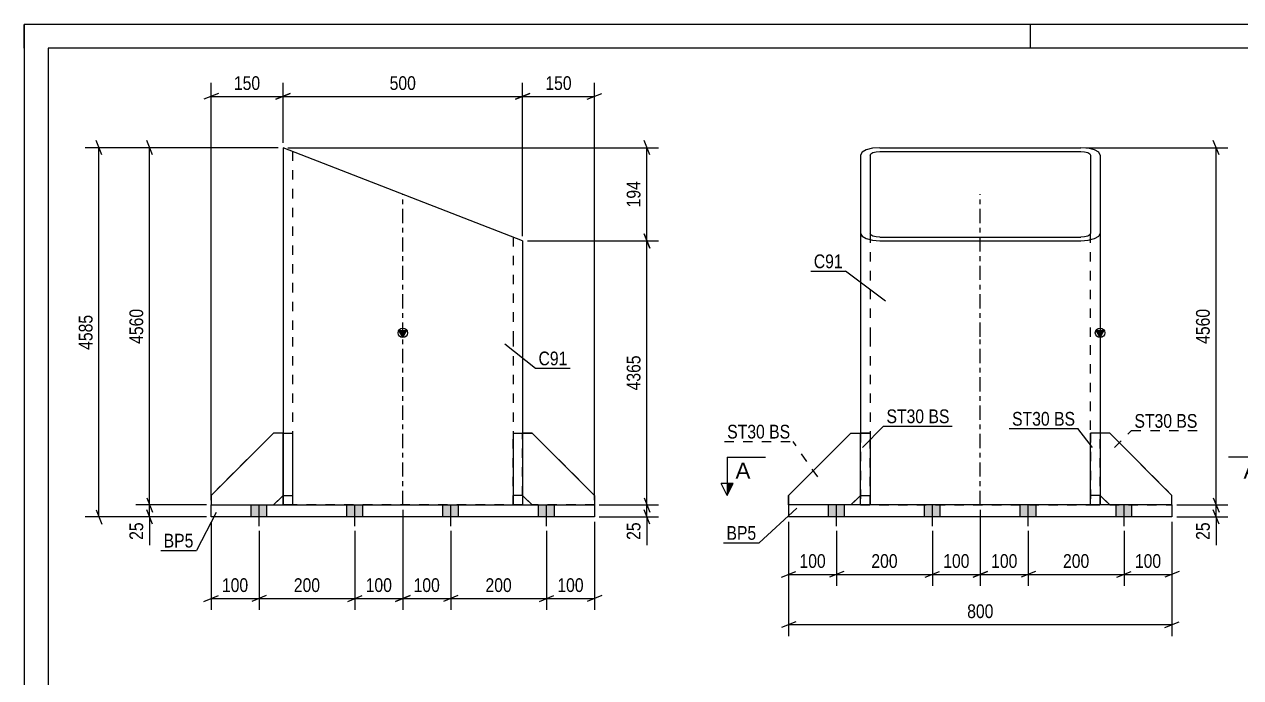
# Model space of a CAD drawing. Header units: millimetres. Extents: x 0 to 420, y 0 to 297.
# Drawn here: x 0 to 253.8, y 160.7 to 297 of the extents above; entities that cross this region are included whole.
import ezdxf

# ---------------------------------------------------------------- set-up
doc = ezdxf.new("R2010")
doc.units = ezdxf.units.MM
doc.linetypes.add('DXK_LINE_DOT2', pattern=[3.9198, 1.9599, -1.9599])
doc.linetypes.add('DXK_LINE_DOT3', pattern=[5.9187, 2.979, -0.9799, 0.9799, -0.9799])
doc.styles.add('Arial', font='ARIAL.TTF', dxfattribs={"height": 0.2})
doc.styles.add('Arial Narrow', font='ARIALN.TTF', dxfattribs={"height": 0.2})

# ---------------------------------------------------------------- blocks, each defined once
blk = doc.blocks.new('Unknown-762326736-1131')
at = {"color": 5, "linetype": 'Continuous'}
for p, q in [((420, 297), (0, 297)), ((0, 297), (0, 0)), ((0, 292), (0, 297)), ((210, 292), (210, 297)), ((415, 292), (5, 292)), ((5, 292), (5, 5))]:
    blk.add_line(p, q, dxfattribs=at)
blk = doc.blocks.new('Part-762326736-1488 - 1457')
at = {"linetype": 'Continuous'}
blk.add_hatch(color=2, dxfattribs=at).paths.add_polyline_path([(224.51, 231.74), (223.71, 233.14), (225.31, 233.14)])
at = {"color": 2, "linetype": 'Continuous'}
for p, q in [((174.82, 270.31), (174.51, 269.71)), ((174.51, 269.71), (174.51, 231.83)), ((175.68, 270.81), (174.82, 270.31)), ((176.98, 271.15), (175.68, 270.81)), ((176.51, 269.71), (176.66, 270.01)), ((176.51, 269.71), (176.51, 253.39)), ((176.66, 270.01), (177.1, 270.26)), ((178.51, 271.27), (176.98, 271.15)), ((177.1, 270.26), (177.75, 270.43)), ((177.75, 270.43), (178.51, 270.49)), ((178.51, 271.27), (220.51, 271.27)), ((178.51, 270.49), (220.51, 270.49)), ((222.04, 271.15), (220.51, 271.27)), ((220.51, 270.49), (221.28, 270.43)), ((221.28, 270.43), (221.93, 270.26)), ((221.93, 270.26), (222.36, 270.01)), ((223.34, 270.81), (222.04, 271.15)), ((222.36, 270.01), (222.51, 269.71)), ((222.51, 269.71), (222.51, 253.39)), ((224.21, 270.31), (223.34, 270.81)), ((224.51, 269.71), (224.21, 270.31)), ((224.51, 269.71), (224.51, 231.83)), ((174.51, 253.39), (174.82, 252.79)), ((174.82, 252.79), (175.68, 252.29)), ((175.68, 252.29), (176.98, 251.95)), ((176.66, 253.09), (176.51, 253.39)), ((177.1, 252.84), (176.66, 253.09)), ((176.98, 251.95), (178.51, 251.83)), ((177.75, 252.67), (177.1, 252.84)), ((178.51, 252.61), (177.75, 252.67)), ((178.51, 252.61), (220.51, 252.61)), ((178.51, 251.83), (220.51, 251.83)), ((221.28, 252.67), (220.51, 252.61)), ((220.51, 251.83), (222.04, 251.95)), ((221.93, 252.84), (221.28, 252.67)), ((222.36, 253.09), (221.93, 252.84)), ((222.04, 251.95), (223.34, 252.29)), ((222.51, 253.39), (222.36, 253.09)), ((223.34, 252.29), (224.21, 252.79)), ((224.21, 252.79), (224.51, 253.39)), ((174.51, 231.73), (174.51, 211.73)), ((224.51, 231.74), (223.71, 233.14)), ((223.71, 233.14), (225.31, 233.14)), ((225.31, 233.14), (224.51, 231.74)), ((224.51, 231.73), (224.51, 211.73))]:
    blk.add_line(p, q, dxfattribs=at)
at = {"color": 7, "linetype": 'DXK_LINE_DOT3'}
for p, q in [((199.51, 231.83), (199.51, 261.55)), ((199.51, 196.73), (199.51, 231.73))]:
    blk.add_line(p, q, dxfattribs=at)
at = {"color": 7, "linetype": 'DXK_LINE_DOT2'}
for p, q in [((176.51, 253.39), (176.51, 231.83)), ((222.51, 231.83), (222.51, 253.39)), ((176.51, 231.73), (176.51, 196.73)), ((222.51, 196.73), (222.51, 231.73)), ((174.51, 211.73), (174.51, 196.73)), ((224.51, 196.73), (224.51, 211.73)), ((174.51, 196.73), (224.51, 196.73))]:
    blk.add_line(p, q, dxfattribs=at)
at = {"color": 2, "linetype": 'Continuous'}
blk.add_circle((224.51, 232.64), 1, dxfattribs=at)
blk = doc.blocks.new('Bolt-762326736-1489 - 1457')
at = {"linetype": 'Continuous'}
for points in [[(167.86, 194.23), (171.16, 194.23), (171.16, 196.73), (167.86, 196.73)], [(167.86, 194.23), (171.16, 194.23), (171.16, 196.73), (167.86, 196.73)], [(167.86, 194.23), (171.16, 194.23), (171.16, 196.73), (167.86, 196.73)], [(167.86, 194.23), (171.16, 194.23), (171.16, 196.73), (167.86, 196.73)], [(187.86, 194.23), (191.16, 194.23), (191.16, 196.73), (187.86, 196.73)], [(187.86, 194.23), (191.16, 194.23), (191.16, 196.73), (187.86, 196.73)], [(207.86, 194.23), (211.16, 194.23), (211.16, 196.73), (207.86, 196.73)], [(207.86, 194.23), (211.16, 194.23), (211.16, 196.73), (207.86, 196.73)], [(227.86, 194.23), (231.16, 194.23), (231.16, 196.73), (227.86, 196.73)], [(227.86, 194.23), (231.16, 194.23), (231.16, 196.73), (227.86, 196.73)], [(227.86, 194.23), (231.16, 194.23), (231.16, 196.73), (227.86, 196.73)], [(227.86, 194.23), (231.16, 194.23), (231.16, 196.73), (227.86, 196.73)]]:
    blk.add_hatch(color=1, dxfattribs=at).paths.add_polyline_path(points)
at = {"color": 1, "linetype": 'Continuous'}
for p, q in [((167.86, 194.23), (167.86, 196.73)), ((167.86, 194.23), (167.86, 196.73)), ((167.86, 194.23), (167.86, 196.73)), ((167.86, 194.23), (167.86, 196.73)), ((169.51, 192.33), (169.51, 196.73)), ((169.51, 192.33), (169.51, 196.73)), ((169.51, 192.33), (169.51, 196.73)), ((169.51, 192.33), (169.51, 196.73)), ((171.16, 194.23), (171.16, 196.73)), ((171.16, 194.23), (171.16, 196.73)), ((171.16, 194.23), (171.16, 196.73)), ((171.16, 194.23), (171.16, 196.73)), ((187.86, 194.23), (187.86, 196.73)), ((187.86, 194.23), (187.86, 196.73)), ((189.51, 192.33), (189.51, 196.73)), ((189.51, 192.33), (189.51, 196.73)), ((191.16, 194.23), (191.16, 196.73)), ((191.16, 194.23), (191.16, 196.73)), ((207.86, 194.23), (207.86, 196.73)), ((207.86, 194.23), (207.86, 196.73)), ((209.51, 192.33), (209.51, 196.73)), ((209.51, 192.33), (209.51, 196.73)), ((211.16, 194.23), (211.16, 196.73)), ((211.16, 194.23), (211.16, 196.73)), ((227.86, 194.23), (227.86, 196.73)), ((227.86, 194.23), (227.86, 196.73)), ((227.86, 194.23), (227.86, 196.73)), ((227.86, 194.23), (227.86, 196.73)), ((229.51, 192.33), (229.51, 196.73)), ((229.51, 192.33), (229.51, 196.73)), ((229.51, 192.33), (229.51, 196.73)), ((229.51, 192.33), (229.51, 196.73)), ((231.16, 194.23), (231.16, 196.73)), ((231.16, 194.23), (231.16, 196.73)), ((231.16, 194.23), (231.16, 196.73)), ((231.16, 194.23), (231.16, 196.73))]:
    blk.add_line(p, q, dxfattribs=at)
blk = doc.blocks.new('Part-762326736-1473 - 1457')
at = {"color": 2, "linetype": 'Continuous'}
for p, q in [((174.51, 196.73), (174.51, 211.73)), ((174.51, 211.73), (176.51, 211.73)), ((176.51, 211.73), (176.51, 196.73)), ((174.51, 198.73), (176.51, 198.73)), ((176.51, 196.73), (174.51, 196.73))]:
    blk.add_line(p, q, dxfattribs=at)
blk = doc.blocks.new('Part-762326736-1478 - 1457')
at = {"color": 2, "linetype": 'Continuous'}
for p, q in [((226.51, 211.73), (224.51, 211.73)), ((226.51, 211.73), (239.51, 198.73)), ((224.51, 198.73), (226.51, 196.73)), ((239.51, 196.73), (239.51, 198.73))]:
    blk.add_line(p, q, dxfattribs=at)
at = {"color": 7, "linetype": 'DXK_LINE_DOT2'}
for p, q in [((224.51, 211.73), (224.51, 198.73)), ((226.51, 196.73), (239.51, 196.73))]:
    blk.add_line(p, q, dxfattribs=at)
blk = doc.blocks.new('Part-762326736-1499 - 1457')
at = {"color": 2, "linetype": 'Continuous'}
for p, q in [((159.51, 198.73), (172.51, 211.73)), ((172.51, 211.73), (174.51, 211.73)), ((159.51, 198.73), (159.51, 196.73)), ((174.51, 198.73), (172.51, 196.73))]:
    blk.add_line(p, q, dxfattribs=at)
at = {"color": 7, "linetype": 'DXK_LINE_DOT2'}
for p, q in [((174.51, 211.73), (174.51, 198.73)), ((172.51, 196.73), (159.51, 196.73))]:
    blk.add_line(p, q, dxfattribs=at)
blk = doc.blocks.new('Part-762326736-1483 - 1457')
at = {"color": 2, "linetype": 'Continuous'}
for p, q in [((222.51, 196.73), (222.51, 211.73)), ((224.51, 211.73), (222.51, 211.73)), ((224.51, 211.73), (224.51, 196.73)), ((224.51, 198.73), (222.51, 198.73)), ((224.51, 196.73), (222.51, 196.73))]:
    blk.add_line(p, q, dxfattribs=at)
blk = doc.blocks.new('Part-762326736-1504 - 1457')
at = {"color": 7, "linetype": 'DXK_LINE_DOT2'}
for p, q in [((222.51, 211.73), (222.51, 196.73)), ((224.51, 211.73), (222.51, 211.73)), ((224.51, 196.73), (224.51, 211.73)), ((224.51, 198.73), (222.51, 198.73)), ((222.51, 196.73), (224.51, 196.73))]:
    blk.add_line(p, q, dxfattribs=at)
blk = doc.blocks.new('Part-762326736-1509 - 1457')
at = {"color": 7, "linetype": 'DXK_LINE_DOT2'}
for p, q in [((226.51, 211.73), (224.51, 211.73)), ((224.51, 211.73), (224.51, 198.73)), ((239.51, 198.73), (226.51, 211.73)), ((224.51, 198.73), (226.51, 196.73)), ((239.51, 196.73), (239.51, 198.73)), ((226.51, 196.73), (239.51, 196.73))]:
    blk.add_line(p, q, dxfattribs=at)
blk = doc.blocks.new('Part-762326736-1514 - 1457')
at = {"color": 7, "linetype": 'DXK_LINE_DOT2'}
for p, q in [((174.51, 211.73), (174.51, 196.73)), ((176.51, 211.73), (174.51, 211.73)), ((176.51, 196.73), (176.51, 211.73)), ((174.51, 198.73), (176.51, 198.73)), ((174.51, 196.73), (176.51, 196.73))]:
    blk.add_line(p, q, dxfattribs=at)
blk = doc.blocks.new('Part-762326736-1519 - 1457')
at = {"color": 7, "linetype": 'DXK_LINE_DOT2'}
for p, q in [((159.51, 198.73), (172.51, 211.73)), ((172.51, 211.73), (174.51, 211.73)), ((174.51, 211.73), (174.51, 198.73)), ((159.51, 196.73), (159.51, 198.73)), ((174.51, 198.73), (172.51, 196.73)), ((172.51, 196.73), (159.51, 196.73))]:
    blk.add_line(p, q, dxfattribs=at)
blk = doc.blocks.new('Part-762326736-1524 - 1457')
at = {"color": 2, "linetype": 'Continuous'}
for p, q in [((239.51, 196.73), (159.51, 196.73)), ((159.51, 196.73), (159.51, 194.23)), ((239.51, 196.73), (239.51, 194.23)), ((239.51, 194.23), (159.51, 194.23))]:
    blk.add_line(p, q, dxfattribs=at)
blk = doc.blocks.new('Part-762326736-1240 - 1220')
at = {"linetype": 'Continuous'}
blk.add_hatch(color=2, dxfattribs=at).paths.add_polyline_path([(78.99, 231.74), (78.19, 233.14), (79.79, 233.14)])
at = {"color": 2, "linetype": 'Continuous'}
for p, q in [((53.99, 271.27), (53.99, 231.83)), ((103.99, 251.83), (53.99, 271.27)), ((103.99, 251.83), (103.99, 231.83)), ((53.99, 231.73), (53.99, 211.73)), ((78.99, 231.74), (78.19, 233.14)), ((78.19, 233.14), (79.79, 233.14)), ((79.79, 233.14), (78.99, 231.74)), ((103.99, 231.73), (103.99, 211.73))]:
    blk.add_line(p, q, dxfattribs=at)
at = {"color": 7, "linetype": 'DXK_LINE_DOT2'}
for p, q in [((55.99, 270.49), (55.99, 231.83)), ((101.99, 252.61), (101.99, 231.83)), ((55.99, 231.73), (55.99, 196.73)), ((101.99, 231.73), (101.99, 196.73)), ((53.99, 211.73), (53.99, 196.73)), ((103.99, 211.73), (103.99, 196.73)), ((103.99, 196.73), (53.99, 196.73))]:
    blk.add_line(p, q, dxfattribs=at)
at = {"color": 7, "linetype": 'DXK_LINE_DOT3'}
for p, q in [((78.99, 231.83), (78.99, 261.55)), ((78.99, 196.73), (78.99, 231.73))]:
    blk.add_line(p, q, dxfattribs=at)
at = {"color": 2, "linetype": 'Continuous'}
blk.add_circle((78.99, 232.64), 1, dxfattribs=at)
blk = doc.blocks.new('Bolt-762326736-1224 - 1220')
at = {"linetype": 'Continuous'}
for points in [[(50.64, 196.73), (47.34, 196.73), (47.34, 194.23), (50.64, 194.23)], [(50.64, 196.73), (47.34, 196.73), (47.34, 194.23), (50.64, 194.23)], [(50.64, 196.73), (47.34, 196.73), (47.34, 194.23), (50.64, 194.23)], [(50.64, 196.73), (47.34, 196.73), (47.34, 194.23), (50.64, 194.23)], [(70.64, 196.73), (67.34, 196.73), (67.34, 194.23), (70.64, 194.23)], [(70.64, 196.73), (67.34, 196.73), (67.34, 194.23), (70.64, 194.23)], [(90.64, 196.73), (87.34, 196.73), (87.34, 194.23), (90.64, 194.23)], [(90.64, 196.73), (87.34, 196.73), (87.34, 194.23), (90.64, 194.23)], [(110.64, 196.73), (107.34, 196.73), (107.34, 194.23), (110.64, 194.23)], [(110.64, 196.73), (107.34, 196.73), (107.34, 194.23), (110.64, 194.23)], [(110.64, 196.73), (107.34, 196.73), (107.34, 194.23), (110.64, 194.23)], [(110.64, 196.73), (107.34, 196.73), (107.34, 194.23), (110.64, 194.23)]]:
    blk.add_hatch(color=1, dxfattribs=at).paths.add_polyline_path(points)
at = {"color": 1, "linetype": 'Continuous'}
for p, q in [((47.34, 194.23), (47.34, 196.73)), ((47.34, 194.23), (47.34, 196.73)), ((47.34, 194.23), (47.34, 196.73)), ((47.34, 194.23), (47.34, 196.73)), ((48.99, 192.33), (48.99, 196.73)), ((48.99, 192.33), (48.99, 196.73)), ((48.99, 192.33), (48.99, 196.73)), ((48.99, 192.33), (48.99, 196.73)), ((50.64, 194.23), (50.64, 196.73)), ((50.64, 194.23), (50.64, 196.73)), ((50.64, 194.23), (50.64, 196.73)), ((50.64, 194.23), (50.64, 196.73)), ((67.34, 194.23), (67.34, 196.73)), ((67.34, 194.23), (67.34, 196.73)), ((68.99, 192.33), (68.99, 196.73)), ((68.99, 192.33), (68.99, 196.73)), ((70.64, 194.23), (70.64, 196.73)), ((70.64, 194.23), (70.64, 196.73)), ((87.34, 194.23), (87.34, 196.73)), ((87.34, 194.23), (87.34, 196.73)), ((88.99, 192.33), (88.99, 196.73)), ((88.99, 192.33), (88.99, 196.73)), ((90.64, 194.23), (90.64, 196.73)), ((90.64, 194.23), (90.64, 196.73)), ((107.34, 194.23), (107.34, 196.73)), ((107.34, 194.23), (107.34, 196.73)), ((107.34, 194.23), (107.34, 196.73)), ((107.34, 194.23), (107.34, 196.73)), ((108.99, 192.33), (108.99, 196.73)), ((108.99, 192.33), (108.99, 196.73)), ((108.99, 192.33), (108.99, 196.73)), ((108.99, 192.33), (108.99, 196.73)), ((110.64, 194.23), (110.64, 196.73)), ((110.64, 194.23), (110.64, 196.73)), ((110.64, 194.23), (110.64, 196.73)), ((110.64, 194.23), (110.64, 196.73))]:
    blk.add_line(p, q, dxfattribs=at)
blk = doc.blocks.new('Part-762326736-1243 - 1220')
at = {"color": 2, "linetype": 'Continuous'}
for p, q in [((105.99, 211.73), (103.99, 211.73)), ((118.99, 198.73), (105.99, 211.73)), ((105.99, 196.73), (103.99, 198.73)), ((118.99, 198.73), (118.99, 196.73))]:
    blk.add_line(p, q, dxfattribs=at)
at = {"color": 7, "linetype": 'DXK_LINE_DOT2'}
for p, q in [((103.99, 198.73), (103.99, 211.73)), ((118.99, 196.73), (105.99, 196.73))]:
    blk.add_line(p, q, dxfattribs=at)
blk = doc.blocks.new('Part-762326736-1241 - 1220')
at = {"color": 7, "linetype": 'DXK_LINE_DOT2'}
for p, q in [((103.99, 198.73), (103.99, 211.73)), ((103.99, 211.73), (105.99, 211.73)), ((105.99, 211.73), (118.99, 198.73)), ((105.99, 196.73), (103.99, 198.73)), ((118.99, 198.73), (118.99, 196.73)), ((118.99, 196.73), (105.99, 196.73))]:
    blk.add_line(p, q, dxfattribs=at)
blk = doc.blocks.new('Part-762326736-1242 - 1220')
at = {"color": 7, "linetype": 'DXK_LINE_DOT2'}
for p, q in [((101.99, 196.73), (101.99, 211.73)), ((101.99, 211.73), (103.99, 211.73)), ((103.99, 211.73), (103.99, 196.73)), ((103.99, 198.73), (101.99, 198.73)), ((103.99, 196.73), (101.99, 196.73))]:
    blk.add_line(p, q, dxfattribs=at)
blk = doc.blocks.new('Part-762326736-1244 - 1220')
at = {"color": 2, "linetype": 'Continuous'}
for p, q in [((101.99, 211.73), (101.99, 196.73)), ((101.99, 211.73), (103.99, 211.73)), ((103.99, 211.73), (103.99, 196.73)), ((103.99, 198.73), (101.99, 198.73)), ((101.99, 196.73), (103.99, 196.73))]:
    blk.add_line(p, q, dxfattribs=at)
blk = doc.blocks.new('Part-762326736-1245 - 1220')
at = {"color": 7, "linetype": 'DXK_LINE_DOT2'}
for p, q in [((51.99, 211.73), (38.99, 198.73)), ((53.99, 211.73), (51.99, 211.73)), ((53.99, 198.73), (53.99, 211.73)), ((38.99, 198.73), (38.99, 196.73)), ((51.99, 196.73), (53.99, 198.73)), ((38.99, 196.73), (51.99, 196.73))]:
    blk.add_line(p, q, dxfattribs=at)
blk = doc.blocks.new('Part-762326736-1246 - 1220')
at = {"color": 7, "linetype": 'DXK_LINE_DOT2'}
for p, q in [((53.99, 196.73), (53.99, 211.73)), ((53.99, 211.73), (55.99, 211.73)), ((55.99, 211.73), (55.99, 196.73)), ((53.99, 198.73), (55.99, 198.73)), ((55.99, 196.73), (53.99, 196.73))]:
    blk.add_line(p, q, dxfattribs=at)
blk = doc.blocks.new('Part-762326736-1247 - 1220')
at = {"color": 2, "linetype": 'Continuous'}
for p, q in [((51.99, 211.73), (38.99, 198.73)), ((53.99, 211.73), (51.99, 211.73)), ((38.99, 198.73), (38.99, 196.73)), ((51.99, 196.73), (53.99, 198.73))]:
    blk.add_line(p, q, dxfattribs=at)
at = {"color": 7, "linetype": 'DXK_LINE_DOT2'}
for p, q in [((53.99, 211.73), (53.99, 198.73)), ((38.99, 196.73), (51.99, 196.73))]:
    blk.add_line(p, q, dxfattribs=at)
blk = doc.blocks.new('Part-762326736-1248 - 1220')
at = {"color": 2, "linetype": 'Continuous'}
for p, q in [((53.99, 211.73), (53.99, 196.73)), ((53.99, 211.73), (55.99, 211.73)), ((55.99, 211.73), (55.99, 196.73)), ((53.99, 198.73), (55.99, 198.73)), ((53.99, 196.73), (55.99, 196.73))]:
    blk.add_line(p, q, dxfattribs=at)
blk = doc.blocks.new('Part-762326736-1263 - 1220')
at = {"color": 2, "linetype": 'Continuous'}
for p, q in [((38.99, 194.23), (38.99, 196.73)), ((38.99, 196.73), (118.99, 196.73)), ((118.99, 196.73), (118.99, 194.23)), ((118.99, 194.23), (38.99, 194.23))]:
    blk.add_line(p, q, dxfattribs=at)
blk = doc.blocks.new('StraightDimension-762326736-1565 - 1457')
at = {"color": 7, "linetype": 'Continuous'}
for p, q in [((209.51, 191.33), (209.51, 179.86)), ((229.51, 191.33), (229.51, 179.86)), ((211.01, 182.86), (208.01, 181.66)), ((228.01, 181.66), (231.01, 182.86)), ((209.51, 182.26), (229.51, 182.26))]:
    blk.add_line(p, q, dxfattribs=at)
at = {"color": 0}
blk.add_wipeout([(222.85, 183.01), (222.85, 187.21), (216.17, 187.21), (216.17, 183.01)], dxfattribs=at)
at = {"color": 3, "style": 'Arial Narrow'}
blk.add_text('200', height=2.863, dxfattribs=at).set_placement((216.77, 183.61))
blk = doc.blocks.new('StraightDimension-762326736-1533 - 1457')
at = {"color": 7, "linetype": 'Continuous'}
for p, q in [((249.34, 269.77), (248.14, 272.77)), ((221.51, 271.27), (251.14, 271.27)), ((248.74, 196.73), (248.74, 271.27)), ((248.14, 198.23), (249.34, 195.23)), ((240.51, 196.73), (251.14, 196.73))]:
    blk.add_line(p, q, dxfattribs=at)
at = {"color": 0}
blk.add_wipeout([(247.99, 238.26), (243.79, 238.26), (243.79, 229.74), (247.99, 229.74)], dxfattribs=at)
at = {"color": 3, "style": 'Arial Narrow'}
blk.add_text('4560', height=2.863, rotation=90.0002, dxfattribs=at).set_placement((247.39, 230.34))
blk = doc.blocks.new('StraightDimension-762326736-1606 - 1457')
at = {"color": 7, "linetype": 'Continuous'}
for p, q in [((169.51, 191.33), (169.51, 179.86)), ((189.51, 191.33), (189.51, 179.86)), ((171.01, 182.86), (168.01, 181.66)), ((188.01, 181.66), (191.01, 182.86)), ((169.51, 182.26), (189.51, 182.26))]:
    blk.add_line(p, q, dxfattribs=at)
at = {"color": 0}
blk.add_wipeout([(182.85, 183.01), (182.85, 187.21), (176.17, 187.21), (176.17, 183.01)], dxfattribs=at)
at = {"color": 3, "style": 'Arial Narrow'}
blk.add_text('200', height=2.863, dxfattribs=at).set_placement((176.77, 183.61))
blk = doc.blocks.new('StraightDimension-762326736-1542 - 1457')
at = {"color": 7, "linetype": 'Continuous'}
for p, q in [((248.14, 198.23), (249.34, 195.23)), ((240.51, 196.73), (251.14, 196.73)), ((249.34, 192.73), (248.14, 195.73)), ((248.74, 194.23), (248.74, 196.73)), ((240.51, 194.23), (251.14, 194.23))]:
    blk.add_line(p, q, dxfattribs=at)
at = {"color": 0}
blk.add_wipeout([(247.99, 193.71), (243.79, 193.71), (243.79, 188.85), (247.99, 188.85)], dxfattribs=at)
at = {"color": 7, "linetype": 'Continuous'}
blk.add_line((248.74, 194.23), (248.74, 188.33), dxfattribs=at)
blk.add_line((248.74, 194.23), (248.74, 188.33), dxfattribs=at)
at = {"color": 3, "style": 'Arial Narrow'}
blk.add_text('25', height=2.863, rotation=90.0002, dxfattribs=at).set_placement((247.39, 189.45))
blk = doc.blocks.new('StraightDimension-762326736-1552 - 1457')
at = {"color": 7, "linetype": 'Continuous'}
for p, q in [((239.51, 193.23), (239.51, 179.86)), ((229.51, 191.33), (229.51, 179.86)), ((228.01, 181.66), (231.01, 182.86)), ((241.01, 182.86), (238.01, 181.66)), ((229.51, 182.26), (239.51, 182.26))]:
    blk.add_line(p, q, dxfattribs=at)
at = {"color": 0}
blk.add_wipeout([(237.85, 183.01), (237.85, 187.21), (231.17, 187.21), (231.17, 183.01)], dxfattribs=at)
at = {"color": 3, "style": 'Arial Narrow'}
blk.add_text('100', height=2.863, dxfattribs=at).set_placement((231.77, 183.61))
blk = doc.blocks.new('StraightDimension-762326736-1572 - 1457')
at = {"color": 7, "linetype": 'Continuous'}
for p, q in [((199.51, 195.73), (199.51, 179.86)), ((209.51, 191.33), (209.51, 179.86)), ((198.01, 181.66), (201.01, 182.86)), ((211.01, 182.86), (208.01, 181.66)), ((199.51, 182.26), (209.51, 182.26))]:
    blk.add_line(p, q, dxfattribs=at)
at = {"color": 0}
blk.add_wipeout([(207.85, 183.01), (207.85, 187.21), (201.17, 187.21), (201.17, 183.01)], dxfattribs=at)
at = {"color": 3, "style": 'Arial Narrow'}
blk.add_text('100', height=2.863, dxfattribs=at).set_placement((201.77, 183.61))
blk = doc.blocks.new('StraightDimension-762326736-1589 - 1457')
at = {"color": 7, "linetype": 'Continuous'}
for p, q in [((199.51, 195.73), (199.51, 179.86)), ((189.51, 191.33), (189.51, 179.86)), ((188.01, 181.66), (191.01, 182.86)), ((201.01, 182.86), (198.01, 181.66)), ((189.51, 182.26), (199.51, 182.26))]:
    blk.add_line(p, q, dxfattribs=at)
at = {"color": 0}
blk.add_wipeout([(197.85, 183.01), (197.85, 187.21), (191.17, 187.21), (191.17, 183.01)], dxfattribs=at)
at = {"color": 3, "style": 'Arial Narrow'}
blk.add_text('100', height=2.863, dxfattribs=at).set_placement((191.77, 183.61))
blk = doc.blocks.new('StraightDimension-762326736-1613 - 1457')
at = {"color": 7, "linetype": 'Continuous'}
for p, q in [((159.51, 193.23), (159.51, 179.86)), ((169.51, 191.33), (169.51, 179.86)), ((158.01, 181.66), (161.01, 182.86)), ((171.01, 182.86), (168.01, 181.66)), ((159.51, 182.26), (169.51, 182.26))]:
    blk.add_line(p, q, dxfattribs=at)
at = {"color": 0}
blk.add_wipeout([(167.85, 183.01), (167.85, 187.21), (161.17, 187.21), (161.17, 183.01)], dxfattribs=at)
at = {"color": 3, "style": 'Arial Narrow'}
blk.add_text('100', height=2.863, dxfattribs=at).set_placement((161.77, 183.61))
blk = doc.blocks.new('StraightDimension-762326736-1627 - 1457')
at = {"color": 7, "linetype": 'Continuous'}
for p, q in [((159.51, 193.23), (159.51, 169.39)), ((239.51, 193.23), (239.51, 169.39)), ((161.01, 172.39), (158.01, 171.19)), ((159.51, 171.79), (239.51, 171.79)), ((238.01, 171.19), (241.01, 172.39))]:
    blk.add_line(p, q, dxfattribs=at)
at = {"color": 0}
blk.add_wipeout([(202.85, 172.54), (202.85, 176.74), (196.17, 176.74), (196.17, 172.54)], dxfattribs=at)
at = {"color": 3, "style": 'Arial Narrow'}
blk.add_text('800', height=2.863, dxfattribs=at).set_placement((196.77, 173.14))
blk = doc.blocks.new('StraightDimension-762326736-1303 - 1220')
at = {"color": 7, "linetype": 'Continuous'}
for p, q in [((48.99, 191.33), (48.99, 174.83)), ((68.99, 191.33), (68.99, 174.83)), ((50.49, 177.83), (47.49, 176.63)), ((67.49, 176.63), (70.49, 177.83)), ((48.99, 177.23), (68.99, 177.23))]:
    blk.add_line(p, q, dxfattribs=at)
at = {"color": 0}
blk.add_wipeout([(62.33, 177.98), (62.33, 182.18), (55.64, 182.18), (55.64, 177.98)], dxfattribs=at)
at = {"color": 3, "style": 'Arial Narrow'}
blk.add_text('200', height=2.863, dxfattribs=at).set_placement((56.24, 178.58))
blk = doc.blocks.new('StraightDimension-762326736-1435 - 1220')
at = {"color": 7, "linetype": 'Continuous'}
for p, q in [((38.99, 197.73), (38.99, 284.81)), ((53.99, 272.27), (53.99, 284.81)), ((40.49, 282.56), (37.49, 281.36)), ((38.99, 281.96), (53.99, 281.96)), ((52.49, 281.36), (55.49, 282.56))]:
    blk.add_line(p, q, dxfattribs=at)
at = {"color": 0}
blk.add_wipeout([(49.83, 282.71), (49.83, 286.91), (43.14, 286.91), (43.14, 282.71)], dxfattribs=at)
at = {"color": 3, "style": 'Arial Narrow'}
blk.add_text('150', height=2.863, dxfattribs=at).set_placement((43.74, 283.31))
blk = doc.blocks.new('StraightDimension-762326736-1445 - 1220')
at = {"color": 7, "linetype": 'Continuous'}
for p, q in [((16.18, 269.77), (14.98, 272.77)), ((52.99, 271.27), (12.73, 271.27)), ((15.58, 194.23), (15.58, 271.27)), ((14.98, 195.73), (16.18, 192.73)), ((37.99, 194.23), (12.73, 194.23))]:
    blk.add_line(p, q, dxfattribs=at)
at = {"color": 0}
blk.add_wipeout([(14.83, 237.01), (10.63, 237.01), (10.63, 228.49), (14.83, 228.49)], dxfattribs=at)
at = {"color": 3, "style": 'Arial Narrow'}
blk.add_text('4585', height=2.863, rotation=90.0002, dxfattribs=at).set_placement((14.23, 229.09))
blk = doc.blocks.new('StraightDimension-762326736-1266 - 1220')
at = {"color": 7, "linetype": 'Continuous'}
for p, q in [((26.75, 269.77), (25.55, 272.77)), ((52.99, 271.27), (23.3, 271.27)), ((26.15, 196.73), (26.15, 271.27)), ((25.55, 198.23), (26.75, 195.23)), ((37.99, 196.73), (23.3, 196.73))]:
    blk.add_line(p, q, dxfattribs=at)
at = {"color": 0}
blk.add_wipeout([(25.4, 238.26), (21.2, 238.26), (21.2, 229.74), (25.4, 229.74)], dxfattribs=at)
at = {"color": 3, "style": 'Arial Narrow'}
blk.add_text('4560', height=2.863, rotation=90.0002, dxfattribs=at).set_placement((24.8, 230.34))
blk = doc.blocks.new('StraightDimension-762326736-1278 - 1220')
at = {"color": 7, "linetype": 'Continuous'}
for p, q in [((25.55, 198.23), (26.75, 195.23)), ((37.99, 196.73), (23.3, 196.73)), ((26.75, 192.73), (25.55, 195.73)), ((26.15, 194.23), (26.15, 196.73)), ((37.99, 194.23), (23.3, 194.23))]:
    blk.add_line(p, q, dxfattribs=at)
at = {"color": 0}
blk.add_wipeout([(25.4, 193.71), (21.2, 193.71), (21.2, 188.85), (25.4, 188.85)], dxfattribs=at)
at = {"color": 7, "linetype": 'Continuous'}
blk.add_line((26.15, 194.23), (26.15, 188.33), dxfattribs=at)
blk.add_line((26.15, 194.23), (26.15, 188.33), dxfattribs=at)
at = {"color": 3, "style": 'Arial Narrow'}
blk.add_text('25', height=2.863, rotation=90.0002, dxfattribs=at).set_placement((24.8, 189.45))
blk = doc.blocks.new('StraightDimension-762326736-1418 - 1220')
at = {"color": 7, "linetype": 'Continuous'}
for p, q in [((53.99, 272.27), (53.99, 284.81)), ((103.99, 252.83), (103.99, 284.81)), ((55.49, 282.56), (52.49, 281.36)), ((53.99, 281.96), (103.99, 281.96)), ((102.49, 281.36), (105.49, 282.56))]:
    blk.add_line(p, q, dxfattribs=at)
at = {"color": 0}
blk.add_wipeout([(82.33, 282.71), (82.33, 286.91), (75.64, 286.91), (75.64, 282.71)], dxfattribs=at)
at = {"color": 3, "style": 'Arial Narrow'}
blk.add_text('500', height=2.863, dxfattribs=at).set_placement((76.24, 283.31))
blk = doc.blocks.new('StraightDimension-762326736-1290 - 1220')
at = {"color": 7, "linetype": 'Continuous'}
for p, q in [((38.99, 193.23), (38.99, 174.83)), ((48.99, 191.33), (48.99, 174.83)), ((37.49, 176.63), (40.49, 177.83)), ((50.49, 177.83), (47.49, 176.63)), ((38.99, 177.23), (48.99, 177.23))]:
    blk.add_line(p, q, dxfattribs=at)
at = {"color": 0}
blk.add_wipeout([(47.33, 177.98), (47.33, 182.18), (40.64, 182.18), (40.64, 177.98)], dxfattribs=at)
at = {"color": 3, "style": 'Arial Narrow'}
blk.add_text('100', height=2.863, dxfattribs=at).set_placement((41.24, 178.58))
blk = doc.blocks.new('StraightDimension-762326736-1310 - 1220')
at = {"color": 7, "linetype": 'Continuous'}
for p, q in [((78.99, 195.73), (78.99, 174.83)), ((68.99, 191.33), (68.99, 174.83)), ((67.49, 176.63), (70.49, 177.83)), ((80.49, 177.83), (77.49, 176.63)), ((68.99, 177.23), (78.99, 177.23))]:
    blk.add_line(p, q, dxfattribs=at)
at = {"color": 0}
blk.add_wipeout([(77.33, 177.98), (77.33, 182.18), (70.64, 182.18), (70.64, 177.98)], dxfattribs=at)
at = {"color": 3, "style": 'Arial Narrow'}
blk.add_text('100', height=2.863, dxfattribs=at).set_placement((71.24, 178.58))
blk = doc.blocks.new('StraightDimension-762326736-1321 - 1220')
at = {"color": 7, "linetype": 'Continuous'}
for p, q in [((78.99, 195.73), (78.99, 174.83)), ((88.99, 191.33), (88.99, 174.83)), ((77.49, 176.63), (80.49, 177.83)), ((90.49, 177.83), (87.49, 176.63)), ((78.99, 177.23), (88.99, 177.23))]:
    blk.add_line(p, q, dxfattribs=at)
at = {"color": 0}
blk.add_wipeout([(87.33, 177.98), (87.33, 182.18), (80.64, 182.18), (80.64, 177.98)], dxfattribs=at)
at = {"color": 3, "style": 'Arial Narrow'}
blk.add_text('100', height=2.863, dxfattribs=at).set_placement((81.24, 178.58))
blk = doc.blocks.new('StraightDimension-762326736-1332 - 1220')
at = {"color": 7, "linetype": 'Continuous'}
for p, q in [((118.99, 193.23), (118.99, 174.83)), ((108.99, 191.33), (108.99, 174.83)), ((107.49, 176.63), (110.49, 177.83)), ((120.49, 177.83), (117.49, 176.63)), ((108.99, 177.23), (118.99, 177.23))]:
    blk.add_line(p, q, dxfattribs=at)
at = {"color": 0}
blk.add_wipeout([(117.33, 177.98), (117.33, 182.18), (110.64, 182.18), (110.64, 177.98)], dxfattribs=at)
at = {"color": 3, "style": 'Arial Narrow'}
blk.add_text('100', height=2.863, dxfattribs=at).set_placement((111.24, 178.58))
blk = doc.blocks.new('StraightDimension-762326736-1345 - 1220')
at = {"color": 7, "linetype": 'Continuous'}
for p, q in [((88.99, 191.33), (88.99, 174.83)), ((108.99, 191.33), (108.99, 174.83)), ((90.49, 177.83), (87.49, 176.63)), ((107.49, 176.63), (110.49, 177.83)), ((88.99, 177.23), (108.99, 177.23))]:
    blk.add_line(p, q, dxfattribs=at)
at = {"color": 0}
blk.add_wipeout([(102.33, 177.98), (102.33, 182.18), (95.64, 182.18), (95.64, 177.98)], dxfattribs=at)
at = {"color": 3, "style": 'Arial Narrow'}
blk.add_text('200', height=2.863, dxfattribs=at).set_placement((96.24, 178.58))
blk = doc.blocks.new('StraightDimension-762326736-1353 - 1220')
at = {"color": 7, "linetype": 'Continuous'}
for p, q in [((104.99, 251.83), (132.33, 251.83)), ((130.53, 250.33), (129.33, 253.33)), ((129.93, 196.73), (129.93, 251.83)), ((129.33, 198.23), (130.53, 195.23)), ((119.99, 196.73), (132.33, 196.73))]:
    blk.add_line(p, q, dxfattribs=at)
at = {"color": 0}
blk.add_wipeout([(129.18, 228.54), (124.98, 228.54), (124.98, 220.03), (129.18, 220.03)], dxfattribs=at)
at = {"color": 3, "style": 'Arial Narrow'}
blk.add_text('4365', height=2.863, rotation=90.0002, dxfattribs=at).set_placement((128.58, 220.63))
blk = doc.blocks.new('StraightDimension-762326736-1375 - 1220')
at = {"color": 7, "linetype": 'Continuous'}
for p, q in [((129.33, 198.23), (130.53, 195.23)), ((119.99, 196.73), (132.33, 196.73)), ((130.53, 192.73), (129.33, 195.73)), ((129.93, 194.23), (129.93, 196.73)), ((119.99, 194.23), (132.33, 194.23))]:
    blk.add_line(p, q, dxfattribs=at)
at = {"color": 0}
blk.add_wipeout([(129.18, 193.71), (124.98, 193.71), (124.98, 188.85), (129.18, 188.85)], dxfattribs=at)
at = {"color": 7, "linetype": 'Continuous'}
blk.add_line((129.93, 194.23), (129.93, 188.33), dxfattribs=at)
blk.add_line((129.93, 194.23), (129.93, 188.33), dxfattribs=at)
at = {"color": 3, "style": 'Arial Narrow'}
blk.add_text('25', height=2.863, rotation=90.0002, dxfattribs=at).set_placement((128.58, 189.45))
blk = doc.blocks.new('StraightDimension-762326736-1384 - 1220')
at = {"color": 7, "linetype": 'Continuous'}
for p, q in [((130.53, 269.77), (129.33, 272.77)), ((54.99, 271.27), (132.33, 271.27)), ((129.93, 251.83), (129.93, 271.27)), ((104.99, 251.83), (132.33, 251.83)), ((129.33, 253.33), (130.53, 250.33))]:
    blk.add_line(p, q, dxfattribs=at)
at = {"color": 0}
blk.add_wipeout([(129.18, 264.89), (124.98, 264.89), (124.98, 258.21), (129.18, 258.21)], dxfattribs=at)
at = {"color": 3, "style": 'Arial Narrow'}
blk.add_text('194', height=2.863, rotation=90.0002, dxfattribs=at).set_placement((128.58, 258.81))
blk = doc.blocks.new('StraightDimension-762326736-1402 - 1220')
at = {"color": 7, "linetype": 'Continuous'}
for p, q in [((103.99, 252.83), (103.99, 284.81)), ((118.99, 197.73), (118.99, 284.81)), ((105.49, 282.56), (102.49, 281.36)), ((103.99, 281.96), (118.99, 281.96)), ((117.49, 281.36), (120.49, 282.56))]:
    blk.add_line(p, q, dxfattribs=at)
at = {"color": 0}
blk.add_wipeout([(114.83, 282.71), (114.83, 286.91), (108.14, 286.91), (108.14, 282.71)], dxfattribs=at)
at = {"color": 3, "style": 'Arial Narrow'}
blk.add_text('150', height=2.863, dxfattribs=at).set_placement((108.74, 283.31))
blk = doc.blocks.new('Mark-762326736-1520 - 1457')
at = {"color": 0}
blk.add_wipeout([(152.74, 189.47), (152.74, 192.47), (146.53, 192.47), (146.53, 189.47)], dxfattribs=at)
blk.add_wipeout([(152.74, 189.47), (152.74, 192.47), (146.53, 192.47), (146.53, 189.47)], dxfattribs=at)
at = {"color": 30, "linetype": 'Continuous'}
for p in [(161.25, 196.09), (145.93, 188.87)]:
    blk.add_line(p, (153.34, 188.87), dxfattribs=at)
at = {"color": 3, "style": 'Arial Narrow'}
blk.add_text('BP5', height=2.863, dxfattribs=at).set_placement((146.53, 189.47))
blk = doc.blocks.new('SectionMark-762326736-1686 - 1457')
at = {"color": 6, "linetype": 'Continuous'}
for p, q in [((146.67, 206.73), (146.67, 198.73)), ((259.31, 206.73), (259.31, 198.73)), ((146.67, 198.73), (145.42, 201.23)), ((260.56, 201.23), (259.31, 198.73))]:
    blk.add_line(p, q, dxfattribs=at)
at = {"color": 0, "linetype": 'Continuous'}
for points in [[(151.53, 202.23), (151.53, 205.73), (148.42, 205.73), (148.42, 202.23)], [(257.56, 202.23), (257.56, 205.73), (254.45, 205.73), (254.45, 202.23)]]:
    blk.add_wipeout(points, dxfattribs=at)
at = {"linetype": 'Continuous'}
for points in [[(146.67, 201.23), (147.92, 201.23), (146.67, 198.73)], [(258.06, 201.23), (259.31, 201.23), (259.31, 198.73)]]:
    blk.add_hatch(color=6, dxfattribs=at).paths.add_polyline_path(points)
at = {"color": 6, "linetype": 'Continuous'}
for p, q in [((146.67, 206.73), (154.67, 206.73)), ((259.31, 206.73), (251.31, 206.73)), ((147.92, 201.23), (145.42, 201.23)), ((146.67, 198.73), (147.92, 201.23)), ((258.06, 201.23), (260.56, 201.23)), ((259.31, 198.73), (258.06, 201.23))]:
    blk.add_line(p, q, dxfattribs=at)
at = {"color": 3, "linetype": 'Continuous', "style": 'Arial'}
for p in [(148.42, 202.23), (254.45, 202.23)]:
    blk.add_text('A', height=3.34, dxfattribs=at).set_placement(p)
blk = doc.blocks.new('Mark-762326736-1484 - 1457')
at = {"color": 0}
blk.add_wipeout([(170.79, 246.13), (170.79, 249.13), (164.76, 249.13), (164.76, 246.13)], dxfattribs=at)
blk.add_wipeout([(170.79, 246.13), (170.79, 249.13), (164.76, 249.13), (164.76, 246.13)], dxfattribs=at)
at = {"color": 30, "linetype": 'Continuous'}
for p in [(164.16, 245.53), (179.7, 239.24)]:
    blk.add_line(p, (171.39, 245.53), dxfattribs=at)
at = {"color": 3, "style": 'Arial Narrow'}
blk.add_text('C91', height=2.863, dxfattribs=at).set_placement((164.76, 246.13))
blk = doc.blocks.new('MarkSet-762326736-1704 - 1457')
at = {"color": 0}
blk.add_wipeout([(154.54, 210.6), (154.54, 213.6), (146.69, 213.6), (146.69, 210.6)], dxfattribs=at)
blk.add_wipeout([(154.54, 210.6), (154.54, 213.6), (146.69, 213.6), (146.69, 210.6)], dxfattribs=at)
blk.add_wipeout([(159.82, 210.6), (159.82, 213.6), (155.44, 213.6), (155.44, 210.6)], dxfattribs=at)
blk.add_wipeout([(159.82, 210.6), (159.82, 213.6), (155.44, 213.6), (155.44, 210.6)], dxfattribs=at)
at = {"color": 30, "linetype": 'DXK_LINE_DOT2'}
for p in [(146.09, 210), (165.57, 202.61)]:
    blk.add_line(p, (160.42, 210), dxfattribs=at)
at = {"color": 3, "style": 'Arial Narrow'}
for s, p in [('ST30', (146.69, 210.6)), ('BS', (155.44, 210.6))]:
    blk.add_text(s, height=2.863, dxfattribs=at).set_placement(p)
blk = doc.blocks.new('MarkSet-762326736-1710 - 1457')
at = {"color": 0}
blk.add_wipeout([(187.79, 213.8), (187.79, 216.8), (179.93, 216.8), (179.93, 213.8)], dxfattribs=at)
blk.add_wipeout([(187.79, 213.8), (187.79, 216.8), (179.93, 216.8), (179.93, 213.8)], dxfattribs=at)
at = {"color": 30, "linetype": 'Continuous'}
blk.add_line((174.94, 208.7), (179.33, 213.2), dxfattribs=at)
at = {"color": 0}
blk.add_wipeout([(193.07, 213.8), (193.07, 216.8), (188.69, 216.8), (188.69, 213.8)], dxfattribs=at)
blk.add_wipeout([(193.07, 213.8), (193.07, 216.8), (188.69, 216.8), (188.69, 213.8)], dxfattribs=at)
at = {"color": 30, "linetype": 'Continuous'}
blk.add_line((179.33, 213.2), (193.67, 213.2), dxfattribs=at)
at = {"color": 3, "style": 'Arial Narrow'}
for s, p in [('ST30', (179.93, 213.8)), ('BS', (188.69, 213.8))]:
    blk.add_text(s, height=2.863, dxfattribs=at).set_placement(p)
blk = doc.blocks.new('MarkSet-762326736-1716 - 1457')
at = {"color": 0}
blk.add_wipeout([(214, 213.28), (214, 216.28), (206.14, 216.28), (206.14, 213.28)], dxfattribs=at)
blk.add_wipeout([(214, 213.28), (214, 216.28), (206.14, 216.28), (206.14, 213.28)], dxfattribs=at)
blk.add_wipeout([(219.28, 213.28), (219.28, 216.28), (214.9, 216.28), (214.9, 213.28)], dxfattribs=at)
blk.add_wipeout([(219.28, 213.28), (219.28, 216.28), (214.9, 216.28), (214.9, 213.28)], dxfattribs=at)
at = {"color": 30, "linetype": 'Continuous'}
for p in [(205.54, 212.68), (222.94, 208.7)]:
    blk.add_line(p, (219.88, 212.68), dxfattribs=at)
at = {"color": 3, "style": 'Arial Narrow'}
for s, p in [('ST30', (206.14, 213.28)), ('BS', (214.9, 213.28))]:
    blk.add_text(s, height=2.863, dxfattribs=at).set_placement(p)
blk = doc.blocks.new('MarkSet-762326736-1722 - 1457')
at = {"color": 0}
blk.add_wipeout([(239.53, 212.84), (239.53, 215.84), (231.68, 215.84), (231.68, 212.84)], dxfattribs=at)
blk.add_wipeout([(239.53, 212.84), (239.53, 215.84), (231.68, 215.84), (231.68, 212.84)], dxfattribs=at)
at = {"color": 30, "linetype": 'DXK_LINE_DOT2'}
blk.add_line((227.54, 208.7), (231.08, 212.24), dxfattribs=at)
at = {"color": 0}
blk.add_wipeout([(244.81, 212.84), (244.81, 215.84), (240.43, 215.84), (240.43, 212.84)], dxfattribs=at)
blk.add_wipeout([(244.81, 212.84), (244.81, 215.84), (240.43, 215.84), (240.43, 212.84)], dxfattribs=at)
at = {"color": 30, "linetype": 'DXK_LINE_DOT2'}
blk.add_line((231.08, 212.24), (245.41, 212.24), dxfattribs=at)
at = {"color": 3, "style": 'Arial Narrow'}
for s, p in [('ST30', (231.68, 212.84)), ('BS', (240.43, 212.84))]:
    blk.add_text(s, height=2.863, dxfattribs=at).set_placement(p)
blk = doc.blocks.new('Mark-762326736-1235 - 1220')
at = {"color": 0}
blk.add_wipeout([(113.34, 225.87), (113.34, 228.87), (107.31, 228.87), (107.31, 225.87)], dxfattribs=at)
blk.add_wipeout([(113.34, 225.87), (113.34, 228.87), (107.31, 228.87), (107.31, 225.87)], dxfattribs=at)
at = {"color": 30, "linetype": 'Continuous'}
for p, q in [((100.29, 230.37), (106.71, 225.27)), ((106.71, 225.27), (113.94, 225.27))]:
    blk.add_line(p, q, dxfattribs=at)
at = {"color": 3, "style": 'Arial Narrow'}
blk.add_text('C91', height=2.863, dxfattribs=at).set_placement((107.31, 225.87))
blk = doc.blocks.new('Mark-762326736-1259 - 1220')
at = {"color": 0}
blk.add_wipeout([(35.3, 187.86), (35.3, 190.86), (29.08, 190.86), (29.08, 187.86)], dxfattribs=at)
blk.add_wipeout([(35.3, 187.86), (35.3, 190.86), (29.08, 190.86), (29.08, 187.86)], dxfattribs=at)
at = {"color": 30, "linetype": 'Continuous'}
for p in [(40.06, 195.14), (28.48, 187.26)]:
    blk.add_line(p, (35.9, 187.26), dxfattribs=at)
at = {"color": 3, "style": 'Arial Narrow'}
blk.add_text('BP5', height=2.863, dxfattribs=at).set_placement((29.08, 187.86))

msp = doc.modelspace()

# ---------------------------------------------------------------- block references
for name in ['Unknown-762326736-1131', 'Part-762326736-1240 - 1220', 'Part-762326736-1488 - 1457', 'Part-762326736-1245 - 1220', 'Part-762326736-1247 - 1220', 'Part-762326736-1246 - 1220', 'Part-762326736-1248 - 1220', 'Part-762326736-1242 - 1220', 'Part-762326736-1244 - 1220', 'Part-762326736-1243 - 1220', 'Part-762326736-1241 - 1220', 'Part-762326736-1499 - 1457', 'Part-762326736-1519 - 1457', 'Part-762326736-1473 - 1457', 'Part-762326736-1514 - 1457', 'Part-762326736-1483 - 1457', 'Part-762326736-1504 - 1457', 'Part-762326736-1478 - 1457', 'Part-762326736-1509 - 1457', 'Part-762326736-1263 - 1220', 'Bolt-762326736-1224 - 1220', 'Part-762326736-1524 - 1457', 'Bolt-762326736-1489 - 1457']:
    msp.add_blockref(name, (0, 0))

# ---------------------------------------------------------------- next in the draw order: block references
for name in ['StraightDimension-762326736-1435 - 1220', 'StraightDimension-762326736-1533 - 1457', 'Mark-762326736-1484 - 1457', 'MarkSet-762326736-1710 - 1457', 'StraightDimension-762326736-1332 - 1220', 'StraightDimension-762326736-1303 - 1220', 'StraightDimension-762326736-1606 - 1457', 'StraightDimension-762326736-1565 - 1457']:
    msp.add_blockref(name, (0, 0))

# ---------------------------------------------------------------- next in the draw order: block references
for name in ['StraightDimension-762326736-1445 - 1220', 'MarkSet-762326736-1716 - 1457', 'MarkSet-762326736-1722 - 1457', 'StraightDimension-762326736-1542 - 1457', 'StraightDimension-762326736-1310 - 1220', 'StraightDimension-762326736-1572 - 1457', 'StraightDimension-762326736-1613 - 1457']:
    msp.add_blockref(name, (0, 0))

# ---------------------------------------------------------------- next in the draw order: block references
for name in ['StraightDimension-762326736-1266 - 1220', 'SectionMark-762326736-1686 - 1457', 'StraightDimension-762326736-1321 - 1220', 'StraightDimension-762326736-1589 - 1457', 'StraightDimension-762326736-1552 - 1457']:
    msp.add_blockref(name, (0, 0))

# ---------------------------------------------------------------- next in the draw order: block references
for name in ['StraightDimension-762326736-1418 - 1220', 'MarkSet-762326736-1704 - 1457', 'StraightDimension-762326736-1278 - 1220', 'StraightDimension-762326736-1627 - 1457', 'StraightDimension-762326736-1345 - 1220']:
    msp.add_blockref(name, (0, 0))

# ---------------------------------------------------------------- next in the draw order: block references
for name in ['StraightDimension-762326736-1353 - 1220', 'Mark-762326736-1520 - 1457', 'StraightDimension-762326736-1290 - 1220']:
    msp.add_blockref(name, (0, 0))

# ---------------------------------------------------------------- next in the draw order: block references
for name in ['StraightDimension-762326736-1384 - 1220', 'StraightDimension-762326736-1375 - 1220', 'Mark-762326736-1259 - 1220']:
    msp.add_blockref(name, (0, 0))

# ---------------------------------------------------------------- next in the draw order: block references
msp.add_blockref('StraightDimension-762326736-1402 - 1220', (0, 0))

# ---------------------------------------------------------------- next in the draw order: block references
msp.add_blockref('Mark-762326736-1235 - 1220', (0, 0))

doc.saveas('drawing.dxf')
